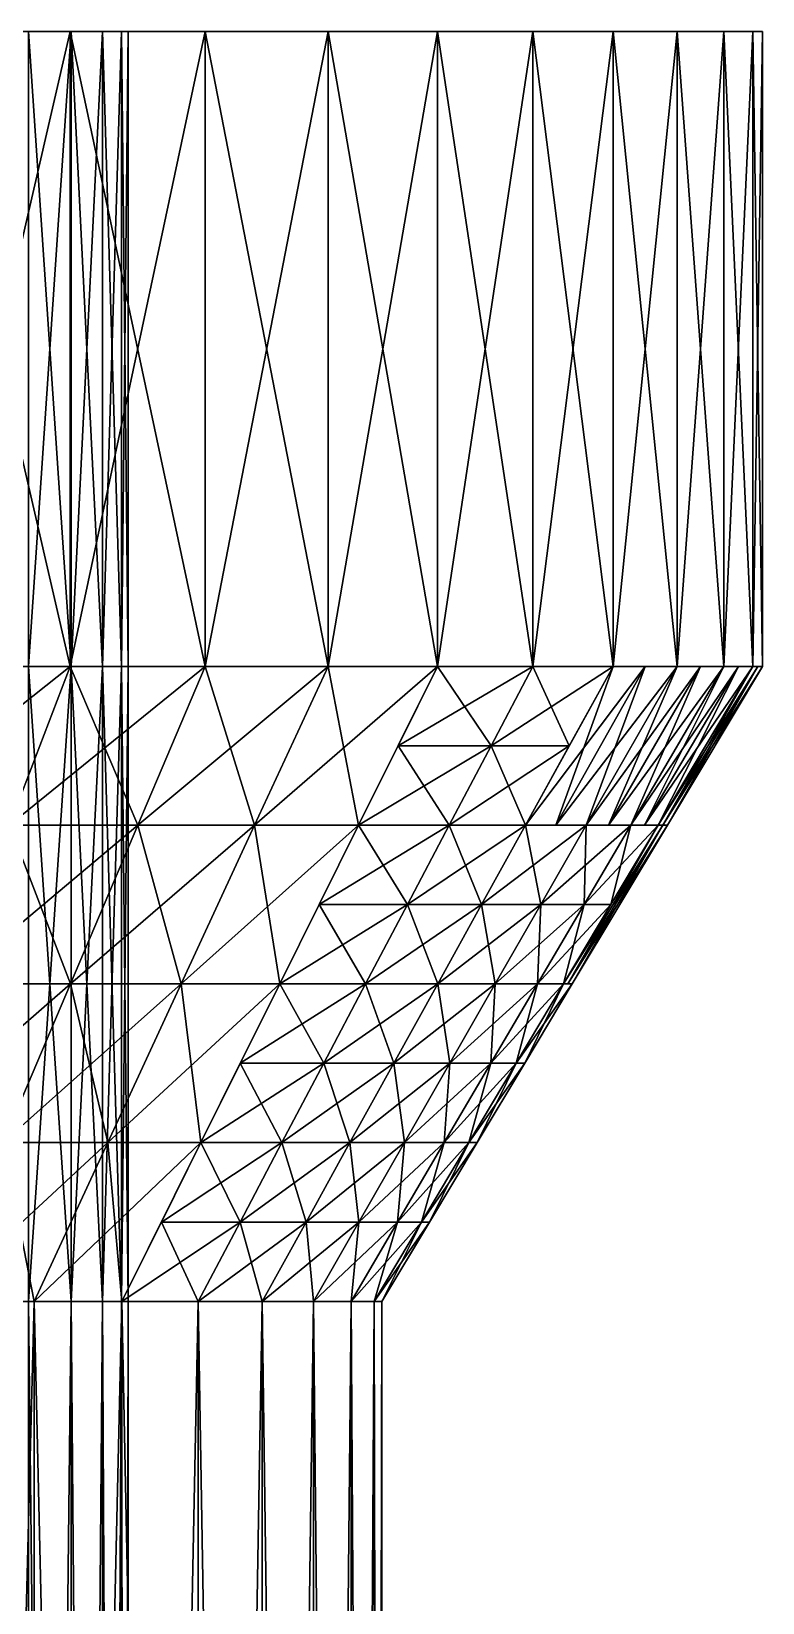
# Model space of a CAD drawing. Extents: x -4.8 to 8, y -8 to 8.
# Drawn here: x 2.956 to 4.8, y 4.041 to 8 of the extents above; entities that cross this region are included whole.
import ezdxf

# ---------------------------------------------------------------- set-up
doc = ezdxf.new("R2010")
doc.units = 0

msp = doc.modelspace()

# ---------------------------------------------------------------- linework, layer by layer
at = {"layer": 'PipeA_0_Conn0', "color": 1}
for points in [[(0, 7.9999, -3.2), (0.3272, 7.9999, -3.1834), (3.7038, 7.9999, -3.0532)], [(0.247, 7.9999, -4.7936), (0, 7.9999, -3.2), (3.7038, 7.9999, -3.0532)], [(0.247, 7.9999, -4.7936), (3.7038, 7.9999, -3.0532), (2.0809, 7.9999, -4.3265)], [(0.3272, 7.9999, -3.1834), (0.6449, 7.9999, -3.1349), (3.9801, 7.9999, -2.6836)], [(0.3272, 7.9999, -3.1834), (3.9801, 7.9999, -2.6836), (3.7038, 7.9999, -3.0532)], [(0.6449, 7.9999, -3.1349), (0.9515, 7.9999, -3.0561), (4.2205, 7.9999, -2.2879)], [(0.6449, 7.9999, -3.1349), (4.2205, 7.9999, -2.2879), (4.105, 7.9999, -2.4889)], [(0.6449, 7.9999, -3.1349), (4.105, 7.9999, -2.4889), (3.9801, 7.9999, -2.6836)], [(0.9515, 7.9999, -3.0561), (1.2455, 7.9999, -2.9485), (4.4227, 7.9999, -1.8683)], [(0.9515, 7.9999, -3.0561), (4.4227, 7.9999, -1.8683), (4.3265, 7.9999, -2.0809)], [(0.9515, 7.9999, -3.0561), (4.3265, 7.9999, -2.0809), (4.2205, 7.9999, -2.2879)], [(1.2455, 7.9999, -2.9485), (1.5253, 7.9999, -2.8137), (4.5841, 7.9999, -1.4273)], [(1.2455, 7.9999, -2.9485), (4.5841, 7.9999, -1.4273), (4.5086, 7.9999, -1.6503)], [(1.2455, 7.9999, -2.9485), (4.5086, 7.9999, -1.6503), (4.4227, 7.9999, -1.8683)], [(1.5253, 7.9999, -2.8137), (1.7891, 7.9999, -2.6534), (4.7023, 7.9999, -0.9673)], [(1.5253, 7.9999, -2.8137), (4.7023, 7.9999, -0.9673), (4.6488, 7.9999, -1.1996)], [(1.5253, 7.9999, -2.8137), (4.6488, 7.9999, -1.1996), (4.5841, 7.9999, -1.4273)], [(1.7891, 7.9999, -2.6534), (2.0354, 7.9999, -2.4692), (4.7751, 7.9999, -0.4908)], [(1.7891, 7.9999, -2.6534), (4.7751, 7.9999, -0.4908), (4.7446, 7.9999, -0.731)], [(1.7891, 7.9999, -2.6534), (4.7446, 7.9999, -0.731), (4.7023, 7.9999, -0.9673)], [(3.0561, 7.9999, 0.9515), (2.9485, 7.9999, 1.2455), (1.8683, 7.9999, 4.4227)], [(3.0561, 7.9999, 0.9515), (1.8683, 7.9999, 4.4227), (2.0809, 7.9999, 4.3265)], [(2.0354, 7.9999, -2.4692), (2.2627, 7.9999, -2.2627), (4.7999, 7.9999)], [(2.0354, 7.9999, -2.4692), (4.7999, 7.9999), (4.7936, 7.9999, -0.247)], [(2.0354, 7.9999, -2.4692), (4.7936, 7.9999, -0.247), (4.7751, 7.9999, -0.4908)], [(3.0561, 7.9999, 0.9515), (2.0809, 7.9999, 4.3265), (2.2879, 7.9999, 4.2205)], [(3.0532, 7.9999, -3.7038), (2.4889, 7.9999, -4.105), (2.0809, 7.9999, -4.3265)], [(3.7038, 7.9999, -3.0532), (3.0532, 7.9999, -3.7038), (2.0809, 7.9999, -4.3265)], [(2.2627, 7.9999, -2.2627), (2.4692, 7.9999, -2.0354), (4.7999, 7.9999)], [(3.1349, 7.9999, 0.6449), (3.0561, 7.9999, 0.9515), (2.2879, 7.9999, 4.2205)], [(3.1349, 7.9999, 0.6449), (2.2879, 7.9999, 4.2205), (2.4889, 7.9999, 4.105)], [(2.4692, 7.9999, -2.0354), (2.6534, 7.9999, -1.7891), (4.7999, 7.9999)], [(3.1349, 7.9999, 0.6449), (2.4889, 7.9999, 4.105), (2.6836, 7.9999, 3.9801)], [(3.0532, 7.9999, -3.7038), (2.6836, 7.9999, -3.9801), (2.4889, 7.9999, -4.105)], [(2.6534, 7.9999, -1.7891), (2.8137, 7.9999, -1.5253), (4.7999, 7.9999)], [(2.6836, 6.3999, -3.9801), (2.6836, 7.9999, -3.9801), (3.0532, 6.3999, -3.7038)], [(3.0532, 7.9999, -3.7038), (3.0532, 6.3999, -3.7038), (2.6836, 7.9999, -3.9801)], [(3.0532, 6.3999, 3.7038), (3.0532, 7.9999, 3.7038), (2.6836, 6.3999, 3.9801)], [(2.6836, 7.9999, 3.9801), (2.6836, 6.3999, 3.9801), (3.0532, 7.9999, 3.7038)], [(3.1834, 7.9999, 0.3272), (3.1349, 7.9999, 0.6449), (2.6836, 7.9999, 3.9801)], [(3.1834, 7.9999, 0.3272), (2.6836, 7.9999, 3.9801), (3.0532, 7.9999, 3.7038)], [(2.8137, 7.9999, -1.5253), (2.9485, 7.9999, -1.2455), (4.7999, 7.9999)], [(2.9485, 6.3999, 1.2455), (2.9485, 7.9999, 1.2455), (3.0561, 6.3999, 0.9515)], [(3.0561, 7.9999, 0.9515), (3.0561, 6.3999, 0.9515), (2.9485, 7.9999, 1.2455)], [(3.0561, 6.3999, -0.9515), (3.0561, 7.9999, -0.9515), (2.9485, 6.3999, -1.2455)], [(2.9485, 7.9999, -1.2455), (2.9485, 6.3999, -1.2455), (3.0561, 7.9999, -0.9515)], [(2.9485, 7.9999, -1.2455), (3.0561, 7.9999, -0.9515), (4.7999, 7.9999)], [(3.0532, 6.3999, -3.7038), (3.0532, 7.9999, -3.7038), (3.394, 6.3999, -3.394)], [(3.394, 7.9999, -3.394), (3.394, 6.3999, -3.394), (3.0532, 7.9999, -3.7038)], [(3.394, 6.3999, 3.394), (3.394, 7.9999, 3.394), (3.0532, 6.3999, 3.7038)], [(3.0532, 7.9999, 3.7038), (3.0532, 6.3999, 3.7038), (3.394, 7.9999, 3.394)], [(3.2, 7.9999), (3.1834, 7.9999, 0.3272), (3.0532, 7.9999, 3.7038)], [(3.0532, 7.9999, 3.7038), (3.394, 7.9999, 3.394), (3.7038, 7.9999, 3.0532)], [(4.7936, 7.9999, 0.247), (3.2, 7.9999), (3.0532, 7.9999, 3.7038)], [(3.0532, 7.9999, 3.7038), (3.7038, 7.9999, 3.0532), (4.3265, 7.9999, 2.0809)], [(4.7936, 7.9999, 0.247), (3.0532, 7.9999, 3.7038), (4.3265, 7.9999, 2.0809)], [(3.7038, 7.9999, -3.0532), (3.394, 7.9999, -3.394), (3.0532, 7.9999, -3.7038)], [(3.0561, 6.3999, 0.9515), (3.0561, 7.9999, 0.9515), (3.1349, 6.3999, 0.6449)], [(3.1349, 7.9999, 0.6449), (3.1349, 6.3999, 0.6449), (3.0561, 7.9999, 0.9515)], [(3.1349, 6.3999, -0.6449), (3.1349, 7.9999, -0.6449), (3.0561, 6.3999, -0.9515)], [(3.0561, 7.9999, -0.9515), (3.0561, 6.3999, -0.9515), (3.1349, 7.9999, -0.6449)], [(3.0561, 7.9999, -0.9515), (3.1349, 7.9999, -0.6449), (4.7999, 7.9999)], [(3.1349, 6.3999, 0.6449), (3.1349, 7.9999, 0.6449), (3.1834, 6.3999, 0.3272)], [(3.1834, 7.9999, 0.3272), (3.1834, 6.3999, 0.3272), (3.1349, 7.9999, 0.6449)], [(3.1834, 6.3999, -0.3272), (3.1834, 7.9999, -0.3272), (3.1349, 6.3999, -0.6449)], [(3.1349, 7.9999, -0.6449), (3.1349, 6.3999, -0.6449), (3.1834, 7.9999, -0.3272)], [(3.1349, 7.9999, -0.6449), (3.1834, 7.9999, -0.3272), (4.7999, 7.9999)], [(3.1834, 6.3999, 0.3272), (3.1834, 7.9999, 0.3272), (3.2, 6.3999)], [(3.2, 7.9999), (3.2, 6.3999), (3.1834, 7.9999, 0.3272)], [(3.2, 6.3999), (3.2, 7.9999), (3.1834, 6.3999, -0.3272)], [(3.1834, 7.9999, -0.3272), (3.1834, 6.3999, -0.3272), (3.2, 7.9999)], [(3.1834, 7.9999, -0.3272), (3.2, 7.9999), (4.7999, 7.9999)], [(4.7936, 7.9999, 0.247), (4.7999, 7.9999), (3.2, 7.9999)], [(3.394, 6.3999, -3.394), (3.394, 7.9999, -3.394), (3.7038, 6.3999, -3.0532)], [(3.7038, 7.9999, -3.0532), (3.7038, 6.3999, -3.0532), (3.394, 7.9999, -3.394)], [(3.7038, 6.3999, 3.0532), (3.7038, 7.9999, 3.0532), (3.394, 6.3999, 3.394)], [(3.394, 7.9999, 3.394), (3.394, 6.3999, 3.394), (3.7038, 7.9999, 3.0532)], [(3.7038, 6.3999, -3.0532), (3.7038, 7.9999, -3.0532), (3.9801, 6.3999, -2.6836)], [(3.9801, 7.9999, -2.6836), (3.9801, 6.3999, -2.6836), (3.7038, 7.9999, -3.0532)], [(3.9801, 6.3999, 2.6836), (3.9801, 7.9999, 2.6836), (3.7038, 6.3999, 3.0532)], [(3.7038, 7.9999, 3.0532), (3.7038, 6.3999, 3.0532), (3.9801, 7.9999, 2.6836)], [(3.7038, 7.9999, 3.0532), (3.9801, 7.9999, 2.6836), (4.105, 7.9999, 2.4889)], [(3.7038, 7.9999, 3.0532), (4.105, 7.9999, 2.4889), (4.3265, 7.9999, 2.0809)], [(3.9801, 6.3999, -2.6836), (3.9801, 7.9999, -2.6836), (4.2205, 6.3999, -2.2879)], [(4.2205, 7.9999, -2.2879), (4.2205, 6.3999, -2.2879), (3.9801, 7.9999, -2.6836)], [(4.2205, 6.3999, 2.2879), (4.2205, 7.9999, 2.2879), (3.9801, 6.3999, 2.6836)], [(3.9801, 7.9999, 2.6836), (3.9801, 6.3999, 2.6836), (4.2205, 7.9999, 2.2879)], [(4.105, 7.9999, 2.4889), (4.2205, 7.9999, 2.2879), (4.3265, 7.9999, 2.0809)], [(4.2205, 6.3999, -2.2879), (4.2205, 7.9999, -2.2879), (4.4227, 6.3999, -1.8683)], [(4.4227, 7.9999, -1.8683), (4.4227, 6.3999, -1.8683), (4.2205, 7.9999, -2.2879)], [(4.4227, 6.3999, 1.8683), (4.4227, 7.9999, 1.8683), (4.2205, 6.3999, 2.2879)], [(4.2205, 7.9999, 2.2879), (4.2205, 6.3999, 2.2879), (4.4227, 7.9999, 1.8683)], [(4.3265, 7.9999, 2.0809), (4.4227, 7.9999, 1.8683), (4.5086, 7.9999, 1.6503)], [(4.3265, 7.9999, 2.0809), (4.5086, 7.9999, 1.6503), (4.6488, 7.9999, 1.1996)], [(4.3265, 7.9999, 2.0809), (4.6488, 7.9999, 1.1996), (4.7936, 7.9999, 0.247)], [(4.4227, 6.3999, -1.8683), (4.4227, 7.9999, -1.8683), (4.5841, 6.3999, -1.4273)], [(4.5841, 7.9999, -1.4273), (4.5841, 6.3999, -1.4273), (4.4227, 7.9999, -1.8683)], [(4.5841, 6.3999, 1.4273), (4.5841, 7.9999, 1.4273), (4.4227, 6.3999, 1.8683)], [(4.4227, 7.9999, 1.8683), (4.4227, 6.3999, 1.8683), (4.5841, 7.9999, 1.4273)], [(4.5086, 7.9999, 1.6503), (4.5841, 7.9999, 1.4273), (4.6488, 7.9999, 1.1996)], [(4.5841, 6.3999, -1.4273), (4.5841, 7.9999, -1.4273), (4.7023, 6.3999, -0.9673)], [(4.7023, 7.9999, -0.9673), (4.7023, 6.3999, -0.9673), (4.5841, 7.9999, -1.4273)], [(4.7023, 6.3999, 0.9673), (4.7023, 7.9999, 0.9673), (4.5841, 6.3999, 1.4273)], [(4.5841, 7.9999, 1.4273), (4.5841, 6.3999, 1.4273), (4.7023, 7.9999, 0.9673)], [(4.6488, 7.9999, 1.1996), (4.7023, 7.9999, 0.9673), (4.7446, 7.9999, 0.731)], [(4.6488, 7.9999, 1.1996), (4.7446, 7.9999, 0.731), (4.7936, 7.9999, 0.247)], [(4.7023, 6.3999, -0.9673), (4.7023, 7.9999, -0.9673), (4.7751, 6.3999, -0.4908)], [(4.7751, 7.9999, -0.4908), (4.7751, 6.3999, -0.4908), (4.7023, 7.9999, -0.9673)], [(4.7751, 6.3999, 0.4908), (4.7751, 7.9999, 0.4908), (4.7023, 6.3999, 0.9673)], [(4.7023, 7.9999, 0.9673), (4.7023, 6.3999, 0.9673), (4.7751, 7.9999, 0.4908)], [(4.7446, 7.9999, 0.731), (4.7751, 7.9999, 0.4908), (4.7936, 7.9999, 0.247)], [(4.7751, 6.3999, -0.4908), (4.7751, 7.9999, -0.4908), (4.7999, 6.3999)], [(4.7999, 7.9999), (4.7999, 6.3999), (4.7751, 7.9999, -0.4908)], [(4.7999, 6.3999), (4.7999, 7.9999), (4.7751, 6.3999, 0.4908)], [(4.7751, 7.9999, 0.4908), (4.7751, 6.3999, 0.4908), (4.7999, 7.9999)], [(2.9005, 5.9999, 3.5186), (3.0532, 6.3999, 3.7038), (2.5495, 5.9999, 3.7811)], [(2.6836, 6.3999, 3.9801), (2.5495, 5.9999, 3.7811), (3.0532, 6.3999, 3.7038)], [(3.0532, 6.3999, -3.7038), (2.9005, 5.9999, -3.5186), (2.6836, 6.3999, -3.9801)], [(2.9005, 5.9999, -3.5186), (3.0532, 6.3999, -3.7038), (3.2243, 5.9999, -3.2243)], [(3.2243, 5.9999, 3.2243), (3.394, 6.3999, 3.394), (2.9005, 5.9999, 3.5186)], [(3.0532, 6.3999, 3.7038), (2.9005, 5.9999, 3.5186), (3.394, 6.3999, 3.394)], [(2.9484, 4.7999, 1.2455), (2.9485, 6.3999, 1.2455), (3.056, 4.7999, 0.9515)], [(3.056, 4.7999, -0.9515), (3.0561, 6.3999, -0.9515), (2.9484, 4.7999, -1.2455)], [(2.9485, 6.3999, -1.2455), (2.9484, 4.7999, -1.2455), (3.0561, 6.3999, -0.9515)], [(3.0561, 6.3999, 0.9515), (3.056, 4.7999, 0.9515), (2.9485, 6.3999, 1.2455)], [(3.394, 6.3999, -3.394), (3.2243, 5.9999, -3.2243), (3.0532, 6.3999, -3.7038)], [(3.056, 4.7999, 0.9515), (3.0561, 6.3999, 0.9515), (3.1349, 4.7999, 0.6449)], [(3.1349, 4.7999, -0.6449), (3.1349, 6.3999, -0.6449), (3.056, 4.7999, -0.9515)], [(3.0561, 6.3999, -0.9515), (3.056, 4.7999, -0.9515), (3.1349, 6.3999, -0.6449)], [(3.1349, 6.3999, 0.6449), (3.1349, 4.7999, 0.6449), (3.0561, 6.3999, 0.9515)], [(3.1349, 4.7999, 0.6449), (3.1349, 6.3999, 0.6449), (3.1834, 4.7999, 0.3272)], [(3.1834, 6.3999, 0.3272), (3.1834, 4.7999, 0.3272), (3.1349, 6.3999, 0.6449)], [(3.1834, 4.7999, -0.3272), (3.1834, 6.3999, -0.3272), (3.1349, 4.7999, -0.6449)], [(3.1349, 6.3999, -0.6449), (3.1349, 4.7999, -0.6449), (3.1834, 6.3999, -0.3272)], [(3.1834, 4.7999, 0.3272), (3.1834, 6.3999, 0.3272), (3.1999, 4.7999)], [(3.2, 6.3999), (3.1999, 4.7999), (3.1834, 6.3999, 0.3272)], [(3.1999, 4.7999), (3.2, 6.3999), (3.1834, 4.7999, -0.3272)], [(3.1834, 6.3999, -0.3272), (3.1834, 4.7999, -0.3272), (3.2, 6.3999)], [(3.2243, 5.9999, -3.2243), (3.394, 6.3999, -3.394), (3.5186, 5.9999, -2.9005)], [(3.5186, 5.9999, 2.9005), (3.7038, 6.3999, 3.0532), (3.2243, 5.9999, 3.2243)], [(3.394, 6.3999, 3.394), (3.2243, 5.9999, 3.2243), (3.7038, 6.3999, 3.0532)], [(3.7038, 6.3999, -3.0532), (3.5186, 5.9999, -2.9005), (3.394, 6.3999, -3.394)], [(3.5186, 5.9999, -2.9005), (3.7038, 6.3999, -3.0532), (3.7811, 5.9999, -2.5495)], [(3.7811, 5.9999, 2.5495), (3.9801, 6.3999, 2.6836), (3.5186, 5.9999, 2.9005)], [(3.7038, 6.3999, 3.0532), (3.5186, 5.9999, 2.9005), (3.9801, 6.3999, 2.6836)], [(3.9801, 6.3999, -2.6836), (3.7811, 5.9999, -2.5495), (3.7038, 6.3999, -3.0532)], [(3.8806, 6.1999, -2.6165), (3.9801, 6.3999, -2.6836), (4.115, 6.1999, -2.2307)], [(4.115, 6.1999, 2.2307), (4.2205, 6.3999, 2.2879), (3.8806, 6.1999, 2.6166)], [(3.9801, 6.3999, 2.6836), (3.8806, 6.1999, 2.6166), (4.2205, 6.3999, 2.2879)], [(4.2205, 6.3999, -2.2879), (4.115, 6.1999, -2.2307), (3.9801, 6.3999, -2.6836)], [(4.115, 6.1999, -2.2307), (4.2205, 6.3999, -2.2879), (4.3121, 6.1999, -1.8216)], [(4.3121, 6.1999, 1.8216), (4.4227, 6.3999, 1.8683), (4.115, 6.1999, 2.2307)], [(4.2205, 6.3999, 2.2879), (4.115, 6.1999, 2.2307), (4.4227, 6.3999, 1.8683)], [(4.2015, 5.9999, -1.7749), (4.4227, 6.3999, -1.8683), (4.2782, 5.9999, -1.5654)], [(4.2782, 5.9999, 1.5654), (4.5034, 6.3999, 1.6478), (4.2015, 5.9999, 1.7749)], [(4.4227, 6.3999, 1.8683), (4.2015, 5.9999, 1.7749), (4.5034, 6.3999, 1.6478)], [(4.4227, 6.3999, -1.8683), (4.3121, 6.1999, -1.8216), (4.2205, 6.3999, -2.2879)], [(4.5034, 6.3999, -1.6478), (4.2782, 5.9999, -1.5654), (4.4227, 6.3999, -1.8683)], [(4.2782, 5.9999, -1.5654), (4.5034, 6.3999, -1.6478), (4.3549, 5.9999, -1.356)], [(4.3549, 5.9999, 1.356), (4.5841, 6.3999, 1.4273), (4.2782, 5.9999, 1.5654)], [(4.5034, 6.3999, 1.6478), (4.2782, 5.9999, 1.5654), (4.5841, 6.3999, 1.4273)], [(4.5841, 6.3999, -1.4273), (4.3549, 5.9999, -1.356), (4.5034, 6.3999, -1.6478)], [(4.3549, 5.9999, -1.356), (4.5841, 6.3999, -1.4273), (4.411, 5.9999, -1.1375)], [(4.411, 5.9999, 1.1375), (4.6432, 6.3999, 1.1973), (4.3549, 5.9999, 1.356)], [(4.5841, 6.3999, 1.4273), (4.3549, 5.9999, 1.356), (4.6432, 6.3999, 1.1973)], [(4.6432, 6.3999, -1.1973), (4.411, 5.9999, -1.1375), (4.5841, 6.3999, -1.4273)], [(4.411, 5.9999, -1.1375), (4.6432, 6.3999, -1.1973), (4.4672, 5.9999, -0.919)], [(4.4672, 5.9999, 0.919), (4.7023, 6.3999, 0.9673), (4.411, 5.9999, 1.1375)], [(4.6432, 6.3999, 1.1973), (4.411, 5.9999, 1.1375), (4.7023, 6.3999, 0.9673)], [(4.7023, 6.3999, -0.9673), (4.4672, 5.9999, -0.919), (4.6432, 6.3999, -1.1973)], [(4.4672, 5.9999, -0.919), (4.7023, 6.3999, -0.9673), (4.5018, 5.9999, -0.6926)], [(4.5018, 5.9999, 0.6926), (4.7387, 6.3999, 0.729), (4.4672, 5.9999, 0.919)], [(4.7023, 6.3999, 0.9673), (4.4672, 5.9999, 0.919), (4.7387, 6.3999, 0.729)], [(4.7387, 6.3999, -0.729), (4.5018, 5.9999, -0.6926), (4.7023, 6.3999, -0.9673)], [(4.5018, 5.9999, -0.6926), (4.7387, 6.3999, -0.729), (4.5363, 5.9999, -0.4662)], [(4.5363, 5.9999, 0.4662), (4.7751, 6.3999, 0.4908), (4.5018, 5.9999, 0.6926)], [(4.7387, 6.3999, 0.729), (4.5018, 5.9999, 0.6926), (4.7751, 6.3999, 0.4908)], [(4.7751, 6.3999, -0.4908), (4.5363, 5.9999, -0.4662), (4.7387, 6.3999, -0.729)], [(4.5363, 5.9999, -0.4662), (4.7751, 6.3999, -0.4908), (4.5481, 5.9999, -0.2331)], [(4.5481, 5.9999, 0.2331), (4.7875, 6.3999, 0.2454), (4.5363, 5.9999, 0.4662)], [(4.7751, 6.3999, 0.4908), (4.5363, 5.9999, 0.4662), (4.7875, 6.3999, 0.2454)], [(4.7875, 6.3999, -0.2454), (4.5481, 5.9999, -0.2331), (4.7751, 6.3999, -0.4908)], [(4.5481, 5.9999, -0.2331), (4.7875, 6.3999, -0.2454), (4.5599, 5.9999)], [(4.5599, 5.9999), (4.7999, 6.3999), (4.5481, 5.9999, 0.2331)], [(4.7875, 6.3999, 0.2454), (4.5481, 5.9999, 0.2331), (4.7999, 6.3999)], [(4.7999, 6.3999), (4.5599, 5.9999), (4.7875, 6.3999, -0.2454)], [(3.7811, 5.9999, -2.5495), (3.8806, 6.1999, -2.6165), (4.0095, 5.9999, -2.1735)], [(4.0095, 5.9999, 2.1735), (4.115, 6.1999, 2.2307), (3.7811, 5.9999, 2.5495)], [(3.8806, 6.1999, 2.6166), (3.7811, 5.9999, 2.5495), (4.115, 6.1999, 2.2307)], [(4.115, 6.1999, -2.2307), (4.0095, 5.9999, -2.1735), (3.8806, 6.1999, -2.6165)], [(4.0095, 5.9999, -2.1735), (4.115, 6.1999, -2.2307), (4.2015, 5.9999, -1.7749)], [(4.2015, 5.9999, 1.7749), (4.3121, 6.1999, 1.8216), (4.0095, 5.9999, 2.1735)], [(4.115, 6.1999, 2.2307), (4.0095, 5.9999, 2.1735), (4.3121, 6.1999, 1.8216)], [(4.3121, 6.1999, -1.8216), (4.2015, 5.9999, -1.7749), (4.115, 6.1999, -2.2307)], [(2.7478, 5.5999, -3.3334), (2.9005, 5.9999, -3.5186), (3.0546, 5.5999, -3.0546)], [(3.0546, 5.5999, 3.0546), (3.2243, 5.9999, 3.2243), (2.7478, 5.5999, 3.3334)], [(2.9005, 5.9999, 3.5186), (2.7478, 5.5999, 3.3334), (3.2243, 5.9999, 3.2243)], [(3.2243, 5.9999, -3.2243), (3.0546, 5.5999, -3.0546), (2.9005, 5.9999, -3.5186)], [(3.0546, 5.5999, -3.0546), (3.2243, 5.9999, -3.2243), (3.3334, 5.5999, -2.7478)], [(3.3334, 5.5999, 2.7478), (3.5186, 5.9999, 2.9005), (3.0546, 5.5999, 3.0546)], [(3.2243, 5.9999, 3.2243), (3.0546, 5.5999, 3.0546), (3.5186, 5.9999, 2.9005)], [(3.5186, 5.9999, -2.9005), (3.3334, 5.5999, -2.7478), (3.2243, 5.9999, -3.2243)], [(3.3334, 5.5999, -2.7478), (3.5186, 5.9999, -2.9005), (3.5821, 5.5999, -2.4153)], [(3.5821, 5.5999, 2.4153), (3.7811, 5.9999, 2.5495), (3.3334, 5.5999, 2.7478)], [(3.5186, 5.9999, 2.9005), (3.3334, 5.5999, 2.7478), (3.7811, 5.9999, 2.5495)], [(3.7811, 5.9999, -2.5495), (3.5821, 5.5999, -2.4153), (3.5186, 5.9999, -2.9005)], [(3.6816, 5.7999, -2.4824), (3.7811, 5.9999, -2.5495), (3.904, 5.7999, -2.1163)], [(3.904, 5.7999, 2.1163), (4.0095, 5.9999, 2.1735), (3.6816, 5.7999, 2.4824)], [(3.7811, 5.9999, 2.5495), (3.6816, 5.7999, 2.4824), (4.0095, 5.9999, 2.1735)], [(4.0095, 5.9999, -2.1735), (3.904, 5.7999, -2.1163), (3.7811, 5.9999, -2.5495)], [(3.904, 5.7999, -2.1163), (4.0095, 5.9999, -2.1735), (4.0909, 5.7999, -1.7282)], [(4.0909, 5.7999, 1.7282), (4.2015, 5.9999, 1.7749), (3.904, 5.7999, 2.1163)], [(4.0095, 5.9999, 2.1735), (3.904, 5.7999, 2.1163), (4.2015, 5.9999, 1.7749)], [(4.2015, 5.9999, -1.7749), (4.0909, 5.7999, -1.7282), (4.0095, 5.9999, -2.1735)], [(4.0909, 5.7999, -1.7282), (4.2015, 5.9999, -1.7749), (4.2402, 5.7999, -1.3203)], [(4.2402, 5.7999, 1.3203), (4.3549, 5.9999, 1.356), (4.0909, 5.7999, 1.7282)], [(4.2015, 5.9999, 1.7749), (4.0909, 5.7999, 1.7282), (4.3549, 5.9999, 1.356)], [(4.3549, 5.9999, -1.356), (4.2402, 5.7999, -1.3203), (4.2015, 5.9999, -1.7749)], [(4.2402, 5.7999, -1.3203), (4.3549, 5.9999, -1.356), (4.3497, 5.7999, -0.8948)], [(4.3497, 5.7999, 0.8948), (4.4672, 5.9999, 0.919), (4.2402, 5.7999, 1.3203)], [(4.3549, 5.9999, 1.356), (4.2402, 5.7999, 1.3203), (4.4672, 5.9999, 0.919)], [(4.2976, 5.5999, -0.4417), (4.5363, 5.9999, -0.4662), (4.3087, 5.5999, -0.2208)], [(4.3087, 5.5999, 0.2208), (4.5481, 5.9999, 0.2331), (4.2976, 5.5999, 0.4417)], [(4.5363, 5.9999, 0.4662), (4.2976, 5.5999, 0.4417), (4.5481, 5.9999, 0.2331)], [(4.5481, 5.9999, -0.2331), (4.3087, 5.5999, -0.2208), (4.5363, 5.9999, -0.4662)], [(4.3087, 5.5999, -0.2208), (4.5481, 5.9999, -0.2331), (4.3199, 5.5999)], [(4.3199, 5.5999), (4.5599, 5.9999), (4.3087, 5.5999, 0.2208)], [(4.5481, 5.9999, 0.2331), (4.3087, 5.5999, 0.2208), (4.5599, 5.9999)], [(4.5599, 5.9999), (4.3199, 5.5999), (4.5481, 5.9999, -0.2331)], [(4.4672, 5.9999, -0.919), (4.3497, 5.7999, -0.8948), (4.3549, 5.9999, -1.356)], [(4.3497, 5.7999, -0.8948), (4.4672, 5.9999, -0.919), (4.4169, 5.7999, -0.4539)], [(4.4169, 5.7999, 0.454), (4.5363, 5.9999, 0.4662), (4.3497, 5.7999, 0.8948)], [(4.4672, 5.9999, 0.919), (4.3497, 5.7999, 0.8948), (4.5363, 5.9999, 0.4662)], [(4.5363, 5.9999, -0.4662), (4.4169, 5.7999, -0.4539), (4.4672, 5.9999, -0.919)], [(3.5821, 5.5999, -2.4153), (3.6816, 5.7999, -2.4824), (3.7985, 5.5999, -2.0591)], [(3.7985, 5.5999, 2.0591), (3.904, 5.7999, 2.1163), (3.5821, 5.5999, 2.4153)], [(3.6816, 5.7999, 2.4824), (3.5821, 5.5999, 2.4153), (3.904, 5.7999, 2.1163)], [(3.904, 5.7999, -2.1163), (3.7985, 5.5999, -2.0591), (3.6816, 5.7999, -2.4824)], [(3.7985, 5.5999, -2.0591), (3.904, 5.7999, -2.1163), (3.9804, 5.5999, -1.6815)], [(3.9804, 5.5999, 1.6815), (4.0909, 5.7999, 1.7282), (3.7985, 5.5999, 2.0591)], [(3.904, 5.7999, 2.1163), (3.7985, 5.5999, 2.0591), (4.0909, 5.7999, 1.7282)], [(4.0909, 5.7999, -1.7282), (3.9804, 5.5999, -1.6815), (3.904, 5.7999, -2.1163)], [(3.9804, 5.5999, -1.6815), (4.0909, 5.7999, -1.7282), (4.1256, 5.5999, -1.2846)], [(4.1256, 5.5999, 1.2846), (4.2402, 5.7999, 1.3203), (3.9804, 5.5999, 1.6815)], [(4.0909, 5.7999, 1.7282), (3.9804, 5.5999, 1.6815), (4.2402, 5.7999, 1.3203)], [(4.2402, 5.7999, -1.3203), (4.1256, 5.5999, -1.2846), (4.0909, 5.7999, -1.7282)], [(4.1256, 5.5999, -1.2846), (4.2402, 5.7999, -1.3203), (4.2321, 5.5999, -0.8706)], [(4.2321, 5.5999, 0.8706), (4.3497, 5.7999, 0.8948), (4.1256, 5.5999, 1.2846)], [(4.2402, 5.7999, 1.3203), (4.1256, 5.5999, 1.2846), (4.3497, 5.7999, 0.8948)], [(4.3497, 5.7999, -0.8948), (4.2321, 5.5999, -0.8706), (4.2402, 5.7999, -1.3203)], [(4.2321, 5.5999, -0.8706), (4.3497, 5.7999, -0.8948), (4.2976, 5.5999, -0.4417)], [(4.2976, 5.5999, 0.4417), (4.4169, 5.7999, 0.454), (4.2321, 5.5999, 0.8706)], [(4.3497, 5.7999, 0.8948), (4.2321, 5.5999, 0.8706), (4.4169, 5.7999, 0.454)], [(4.4169, 5.7999, -0.4539), (4.2976, 5.5999, -0.4417), (4.3497, 5.7999, -0.8948)], [(2.8849, 5.1999, 2.8849), (3.0546, 5.5999, 3.0546), (2.5952, 5.1999, 3.1482)], [(2.7478, 5.5999, 3.3334), (2.5952, 5.1999, 3.1482), (3.0546, 5.5999, 3.0546)], [(3.0546, 5.5999, -3.0546), (2.8849, 5.1999, -2.8849), (2.7478, 5.5999, -3.3334)], [(2.8849, 5.1999, -2.8849), (3.0546, 5.5999, -3.0546), (3.1482, 5.1999, -2.5952)], [(3.1482, 5.1999, 2.5952), (3.3334, 5.5999, 2.7478), (2.8849, 5.1999, 2.8849)], [(3.0546, 5.5999, 3.0546), (2.8849, 5.1999, 2.8849), (3.3334, 5.5999, 2.7478)], [(3.3334, 5.5999, -2.7478), (3.1482, 5.1999, -2.5952), (3.0546, 5.5999, -3.0546)], [(3.1482, 5.1999, -2.5952), (3.3334, 5.5999, -2.7478), (3.3831, 5.1999, -2.2811)], [(3.3831, 5.1999, 2.2811), (3.5821, 5.5999, 2.4153), (3.1482, 5.1999, 2.5952)], [(3.3334, 5.5999, 2.7478), (3.1482, 5.1999, 2.5952), (3.5821, 5.5999, 2.4153)], [(3.5821, 5.5999, -2.4153), (3.3831, 5.1999, -2.2811), (3.3334, 5.5999, -2.7478)], [(3.4826, 5.3999, -2.3482), (3.5821, 5.5999, -2.4153), (3.6929, 5.3999, -2.0019)], [(3.6929, 5.3999, 2.0019), (3.7985, 5.5999, 2.0591), (3.4826, 5.3999, 2.3482)], [(3.5821, 5.5999, 2.4153), (3.4826, 5.3999, 2.3482), (3.7985, 5.5999, 2.0591)], [(3.7985, 5.5999, -2.0591), (3.6929, 5.3999, -2.0019), (3.5821, 5.5999, -2.4153)], [(3.6929, 5.3999, -2.0019), (3.7985, 5.5999, -2.0591), (3.8698, 5.3999, -1.6348)], [(3.8698, 5.3999, 1.6348), (3.9804, 5.5999, 1.6815), (3.6929, 5.3999, 2.0019)], [(3.7985, 5.5999, 2.0591), (3.6929, 5.3999, 2.0019), (3.9804, 5.5999, 1.6815)], [(3.9804, 5.5999, -1.6815), (3.8698, 5.3999, -1.6348), (3.7985, 5.5999, -2.0591)], [(3.8698, 5.3999, -1.6348), (3.9804, 5.5999, -1.6815), (4.011, 5.3999, -1.2489)], [(4.011, 5.3999, 1.2489), (4.1256, 5.5999, 1.2846), (3.8698, 5.3999, 1.6348)], [(3.9804, 5.5999, 1.6815), (3.8698, 5.3999, 1.6348), (4.1256, 5.5999, 1.2846)], [(4.1256, 5.5999, -1.2846), (4.011, 5.3999, -1.2489), (3.9804, 5.5999, -1.6815)], [(4.011, 5.3999, -1.2489), (4.1256, 5.5999, -1.2846), (4.1145, 5.3999, -0.8464)], [(4.1145, 5.3999, 0.8464), (4.2321, 5.5999, 0.8706), (4.011, 5.3999, 1.2489)], [(4.1256, 5.5999, 1.2846), (4.011, 5.3999, 1.2489), (4.2321, 5.5999, 0.8706)], [(4.2321, 5.5999, -0.8706), (4.1145, 5.3999, -0.8464), (4.1256, 5.5999, -1.2846)], [(4.1145, 5.3999, -0.8464), (4.2321, 5.5999, -0.8706), (4.1782, 5.3999, -0.4294)], [(4.1782, 5.3999, 0.4294), (4.2976, 5.5999, 0.4417), (4.1145, 5.3999, 0.8464)], [(4.2321, 5.5999, 0.8706), (4.1145, 5.3999, 0.8464), (4.2976, 5.5999, 0.4417)], [(4.2976, 5.5999, -0.4417), (4.1782, 5.3999, -0.4294), (4.2321, 5.5999, -0.8706)], [(4.1782, 5.3999, -0.4294), (4.2976, 5.5999, -0.4417), (4.1999, 5.3999)], [(4.1999, 5.3999), (4.3199, 5.5999), (4.1782, 5.3999, 0.4294)], [(4.2976, 5.5999, 0.4417), (4.1782, 5.3999, 0.4294), (4.3199, 5.5999)], [(4.3199, 5.5999), (4.1999, 5.3999), (4.2976, 5.5999, -0.4417)], [(3.3831, 5.1999, -2.2811), (3.4826, 5.3999, -2.3482), (3.5874, 5.1999, -1.9447)], [(3.5874, 5.1999, 1.9447), (3.6929, 5.3999, 2.0019), (3.3831, 5.1999, 2.2811)], [(3.4826, 5.3999, 2.3482), (3.3831, 5.1999, 2.2811), (3.6929, 5.3999, 2.0019)], [(3.6929, 5.3999, -2.0019), (3.5874, 5.1999, -1.9447), (3.4826, 5.3999, -2.3482)], [(3.5874, 5.1999, -1.9447), (3.6929, 5.3999, -2.0019), (3.7592, 5.1999, -1.5881)], [(3.7592, 5.1999, 1.5881), (3.8698, 5.3999, 1.6348), (3.5874, 5.1999, 1.9447)], [(3.6929, 5.3999, 2.0019), (3.5874, 5.1999, 1.9447), (3.8698, 5.3999, 1.6348)], [(3.8698, 5.3999, -1.6348), (3.7592, 5.1999, -1.5881), (3.6929, 5.3999, -2.0019)], [(3.7592, 5.1999, -1.5881), (3.8698, 5.3999, -1.6348), (3.8964, 5.1999, -1.2132)], [(3.8964, 5.1999, 1.2132), (4.011, 5.3999, 1.2489), (3.7592, 5.1999, 1.5881)], [(3.8698, 5.3999, 1.6348), (3.7592, 5.1999, 1.5881), (4.011, 5.3999, 1.2489)], [(4.011, 5.3999, -1.2489), (3.8964, 5.1999, -1.2132), (3.8698, 5.3999, -1.6348)], [(3.8964, 5.1999, -1.2132), (4.011, 5.3999, -1.2489), (3.997, 5.1999, -0.8222)], [(3.997, 5.1999, 0.8222), (4.1145, 5.3999, 0.8464), (3.8964, 5.1999, 1.2132)], [(4.011, 5.3999, 1.2489), (3.8964, 5.1999, 1.2132), (4.1145, 5.3999, 0.8464)], [(4.1145, 5.3999, -0.8464), (3.997, 5.1999, -0.8222), (4.011, 5.3999, -1.2489)], [(3.997, 5.1999, -0.8222), (4.1145, 5.3999, -0.8464), (4.0588, 5.1999, -0.4171)], [(4.0588, 5.1999, 0.4171), (4.1782, 5.3999, 0.4294), (3.997, 5.1999, 0.8222)], [(4.1145, 5.3999, 0.8464), (3.997, 5.1999, 0.8222), (4.1782, 5.3999, 0.4294)], [(4.1782, 5.3999, -0.4294), (4.0588, 5.1999, -0.4171), (4.1145, 5.3999, -0.8464)], [(4.0588, 5.1999, -0.4171), (4.1782, 5.3999, -0.4294), (4.0798, 5.1999)], [(4.0798, 5.1999), (4.1999, 5.3999), (4.0588, 5.1999, 0.4171)], [(4.1782, 5.3999, 0.4294), (4.0588, 5.1999, 0.4171), (4.1999, 5.3999)], [(4.1999, 5.3999), (4.0798, 5.1999), (4.1782, 5.3999, -0.4294)], [(2.7152, 4.7999, -2.7152), (2.8849, 5.1999, -2.8849), (2.963, 4.7999, -2.4425)], [(2.963, 4.7999, 2.4425), (3.1482, 5.1999, 2.5952), (2.7152, 4.7999, 2.7152)], [(2.8849, 5.1999, 2.8849), (2.7152, 4.7999, 2.7152), (3.1482, 5.1999, 2.5952)], [(3.1482, 5.1999, -2.5952), (2.963, 4.7999, -2.4425), (2.8849, 5.1999, -2.8849)], [(2.963, 4.7999, -2.4425), (3.1482, 5.1999, -2.5952), (3.1841, 4.7999, -2.1469)], [(3.1841, 4.7999, 2.1469), (3.3831, 5.1999, 2.2811), (2.963, 4.7999, 2.4425)], [(3.1482, 5.1999, 2.5952), (2.963, 4.7999, 2.4425), (3.3831, 5.1999, 2.2811)], [(3.3831, 5.1999, -2.2811), (3.1841, 4.7999, -2.1469), (3.1482, 5.1999, -2.5952)], [(3.2836, 4.9999, -2.214), (3.3831, 5.1999, -2.2811), (3.4819, 4.9999, -1.8875)], [(3.4819, 4.9999, 1.8875), (3.5874, 5.1999, 1.9447), (3.2836, 4.9999, 2.214)], [(3.3831, 5.1999, 2.2811), (3.2836, 4.9999, 2.214), (3.5874, 5.1999, 1.9447)], [(3.5874, 5.1999, -1.9447), (3.4819, 4.9999, -1.8875), (3.3831, 5.1999, -2.2811)], [(3.4819, 4.9999, -1.8875), (3.5874, 5.1999, -1.9447), (3.6487, 4.9999, -1.5413)], [(3.6487, 4.9999, 1.5414), (3.7592, 5.1999, 1.5881), (3.4819, 4.9999, 1.8875)], [(3.5874, 5.1999, 1.9447), (3.4819, 4.9999, 1.8875), (3.7592, 5.1999, 1.5881)], [(3.7592, 5.1999, -1.5881), (3.6487, 4.9999, -1.5413), (3.5874, 5.1999, -1.9447)], [(3.6487, 4.9999, -1.5413), (3.7592, 5.1999, -1.5881), (3.7818, 4.9999, -1.1775)], [(3.7818, 4.9999, 1.1775), (3.8964, 5.1999, 1.2132), (3.6487, 4.9999, 1.5414)], [(3.7592, 5.1999, 1.5881), (3.6487, 4.9999, 1.5414), (3.8964, 5.1999, 1.2132)], [(3.8964, 5.1999, -1.2132), (3.7818, 4.9999, -1.1775), (3.7592, 5.1999, -1.5881)], [(3.7818, 4.9999, -1.1775), (3.8964, 5.1999, -1.2132), (3.8794, 4.9999, -0.798)], [(3.8794, 4.9999, 0.7981), (3.997, 5.1999, 0.8222), (3.7818, 4.9999, 1.1775)], [(3.8964, 5.1999, 1.2132), (3.7818, 4.9999, 1.1775), (3.997, 5.1999, 0.8222)], [(3.997, 5.1999, -0.8222), (3.8794, 4.9999, -0.798), (3.8964, 5.1999, -1.2132)], [(3.8794, 4.9999, -0.798), (3.997, 5.1999, -0.8222), (3.9394, 4.9999, -0.4049)], [(3.9394, 4.9999, 0.4049), (4.0588, 5.1999, 0.4171), (3.8794, 4.9999, 0.7981)], [(3.997, 5.1999, 0.8222), (3.8794, 4.9999, 0.7981), (4.0588, 5.1999, 0.4171)], [(4.0588, 5.1999, -0.4171), (3.9394, 4.9999, -0.4049), (3.997, 5.1999, -0.8222)], [(3.9394, 4.9999, -0.4049), (4.0588, 5.1999, -0.4171), (3.9598, 4.9999)], [(3.9598, 4.9999), (4.0798, 5.1999), (3.9394, 4.9999, 0.4049)], [(4.0588, 5.1999, 0.4171), (3.9394, 4.9999, 0.4049), (4.0798, 5.1999)], [(4.0798, 5.1999), (3.9598, 4.9999), (4.0588, 5.1999, -0.4171)], [(3.1841, 4.7999, -2.1469), (3.2836, 4.9999, -2.214), (3.3764, 4.7999, -1.8303)], [(3.3764, 4.7999, 1.8303), (3.4819, 4.9999, 1.8875), (3.1841, 4.7999, 2.1469)], [(3.2836, 4.9999, 2.214), (3.1841, 4.7999, 2.1469), (3.4819, 4.9999, 1.8875)], [(3.4819, 4.9999, -1.8875), (3.3764, 4.7999, -1.8303), (3.2836, 4.9999, -2.214)], [(3.3764, 4.7999, -1.8303), (3.4819, 4.9999, -1.8875), (3.5381, 4.7999, -1.4946)], [(3.5381, 4.7999, 1.4947), (3.6487, 4.9999, 1.5414), (3.3764, 4.7999, 1.8303)], [(3.4819, 4.9999, 1.8875), (3.3764, 4.7999, 1.8303), (3.6487, 4.9999, 1.5414)], [(3.6487, 4.9999, -1.5413), (3.5381, 4.7999, -1.4946), (3.4819, 4.9999, -1.8875)], [(3.5381, 4.7999, -1.4946), (3.6487, 4.9999, -1.5413), (3.6672, 4.7999, -1.1418)], [(3.6672, 4.7999, 1.1419), (3.7818, 4.9999, 1.1775), (3.5381, 4.7999, 1.4947)], [(3.6487, 4.9999, 1.5414), (3.5381, 4.7999, 1.4947), (3.7818, 4.9999, 1.1775)], [(3.7818, 4.9999, -1.1775), (3.6672, 4.7999, -1.1418), (3.6487, 4.9999, -1.5413)], [(3.6672, 4.7999, -1.1418), (3.7818, 4.9999, -1.1775), (3.7618, 4.7999, -0.7739)], [(3.7618, 4.7999, 0.7739), (3.8794, 4.9999, 0.7981), (3.6672, 4.7999, 1.1419)], [(3.7818, 4.9999, 1.1775), (3.6672, 4.7999, 1.1419), (3.8794, 4.9999, 0.7981)], [(3.8794, 4.9999, -0.798), (3.7618, 4.7999, -0.7739), (3.7818, 4.9999, -1.1775)], [(3.7618, 4.7999, -0.7739), (3.8794, 4.9999, -0.798), (3.82, 4.7999, -0.3926)], [(3.82, 4.7999, 0.3926), (3.9394, 4.9999, 0.4049), (3.7618, 4.7999, 0.7739)], [(3.8794, 4.9999, 0.7981), (3.7618, 4.7999, 0.7739), (3.9394, 4.9999, 0.4049)], [(3.9394, 4.9999, -0.4049), (3.82, 4.7999, -0.3926), (3.8794, 4.9999, -0.798)], [(3.82, 4.7999, -0.3926), (3.9394, 4.9999, -0.4049), (3.8398, 4.7999)], [(3.8398, 4.7999), (3.9598, 4.9999), (3.82, 4.7999, 0.3926)], [(3.9394, 4.9999, 0.4049), (3.82, 4.7999, 0.3926), (3.9598, 4.9999)], [(3.9598, 4.9999), (3.8398, 4.7999), (3.9394, 4.9999, -0.4049)], [(2.7152, -4.7999, -2.7152), (2.7152, 4.7999, -2.7152), (2.963, -4.7999, -2.4425)], [(2.963, 4.7999, -2.4425), (2.963, -4.7999, -2.4425), (2.7152, 4.7999, -2.7152)], [(2.963, -4.7999, 2.4425), (2.963, 4.7999, 2.4425), (2.7152, -4.7999, 2.7152)], [(2.7152, 4.7999, 2.7152), (2.7152, -4.7999, 2.7152), (2.963, 4.7999, 2.4425)], [(2.9484, -4.7999, 1.2455), (2.9484, 4.7999, 1.2455), (3.056, -4.7999, 0.9515)], [(3.056, 4.7999, 0.9515), (3.056, -4.7999, 0.9515), (2.9484, 4.7999, 1.2455)], [(3.056, -4.7999, -0.9515), (3.056, 4.7999, -0.9515), (2.9484, -4.7999, -1.2455)], [(2.9484, 4.7999, -1.2455), (2.9484, -4.7999, -1.2455), (3.056, 4.7999, -0.9515)], [(2.963, -4.7999, -2.4425), (2.963, 4.7999, -2.4425), (3.1841, -4.7999, -2.1469)], [(3.1841, 4.7999, -2.1469), (3.1841, -4.7999, -2.1469), (2.963, 4.7999, -2.4425)], [(3.1841, -4.7999, 2.1469), (3.1841, 4.7999, 2.1469), (2.963, -4.7999, 2.4425)], [(2.963, 4.7999, 2.4425), (2.963, -4.7999, 2.4425), (3.1841, 4.7999, 2.1469)], [(3.056, -4.7999, 0.9515), (3.056, 4.7999, 0.9515), (3.1349, -4.7999, 0.6449)], [(3.1349, 4.7999, 0.6449), (3.1349, -4.7999, 0.6449), (3.056, 4.7999, 0.9515)], [(3.1349, -4.7999, -0.6449), (3.1349, 4.7999, -0.6449), (3.056, -4.7999, -0.9515)], [(3.056, 4.7999, -0.9515), (3.056, -4.7999, -0.9515), (3.1349, 4.7999, -0.6449)], [(3.1349, -4.7999, 0.6449), (3.1349, 4.7999, 0.6449), (3.1834, -4.7999, 0.3272)], [(3.1834, 4.7999, 0.3272), (3.1834, -4.7999, 0.3272), (3.1349, 4.7999, 0.6449)], [(3.1834, -4.7999, -0.3272), (3.1834, 4.7999, -0.3272), (3.1349, -4.7999, -0.6449)], [(3.1349, 4.7999, -0.6449), (3.1349, -4.7999, -0.6449), (3.1834, 4.7999, -0.3272)], [(3.1834, -4.7999, 0.3272), (3.1834, 4.7999, 0.3272), (3.1999, -4.7999)], [(3.1999, 4.7999), (3.1999, -4.7999), (3.1834, 4.7999, 0.3272)], [(3.1999, -4.7999), (3.1999, 4.7999), (3.1834, -4.7999, -0.3272)], [(3.1834, 4.7999, -0.3272), (3.1834, -4.7999, -0.3272), (3.1999, 4.7999)], [(3.1841, -4.7999, -2.1469), (3.1841, 4.7999, -2.1469), (3.3764, -4.7999, -1.8303)], [(3.3764, 4.7999, -1.8303), (3.3764, -4.7999, -1.8303), (3.1841, 4.7999, -2.1469)], [(3.3764, -4.7999, 1.8303), (3.3764, 4.7999, 1.8303), (3.1841, -4.7999, 2.1469)], [(3.1841, 4.7999, 2.1469), (3.1841, -4.7999, 2.1469), (3.3764, 4.7999, 1.8303)], [(3.3764, -4.7999, -1.8303), (3.3764, 4.7999, -1.8303), (3.5381, -4.7999, -1.4946)], [(3.5381, 4.7999, -1.4946), (3.5381, -4.7999, -1.4946), (3.3764, 4.7999, -1.8303)], [(3.5381, -4.7999, 1.4947), (3.5381, 4.7999, 1.4947), (3.3764, -4.7999, 1.8303)], [(3.3764, 4.7999, 1.8303), (3.3764, -4.7999, 1.8303), (3.5381, 4.7999, 1.4947)], [(3.5381, -4.7999, -1.4946), (3.5381, 4.7999, -1.4946), (3.6672, -4.7999, -1.1418)], [(3.6672, 4.7999, -1.1418), (3.6672, -4.7999, -1.1418), (3.5381, 4.7999, -1.4946)], [(3.6672, -4.7999, 1.1419), (3.6672, 4.7999, 1.1419), (3.5381, -4.7999, 1.4947)], [(3.5381, 4.7999, 1.4947), (3.5381, -4.7999, 1.4947), (3.6672, 4.7999, 1.1419)], [(3.6672, -4.7999, -1.1418), (3.6672, 4.7999, -1.1418), (3.7618, -4.7999, -0.7739)], [(3.7618, 4.7999, -0.7739), (3.7618, -4.7999, -0.7739), (3.6672, 4.7999, -1.1418)], [(3.7618, -4.7999, 0.7739), (3.7618, 4.7999, 0.7739), (3.6672, -4.7999, 1.1419)], [(3.6672, 4.7999, 1.1419), (3.6672, -4.7999, 1.1419), (3.7618, 4.7999, 0.7739)], [(3.7618, -4.7999, -0.7739), (3.7618, 4.7999, -0.7739), (3.82, -4.7999, -0.3926)], [(3.82, 4.7999, -0.3926), (3.82, -4.7999, -0.3926), (3.7618, 4.7999, -0.7739)], [(3.82, -4.7999, 0.3926), (3.82, 4.7999, 0.3926), (3.7618, -4.7999, 0.7739)], [(3.7618, 4.7999, 0.7739), (3.7618, -4.7999, 0.7739), (3.82, 4.7999, 0.3926)], [(3.82, -4.7999, -0.3926), (3.82, 4.7999, -0.3926), (3.8398, -4.7999)], [(3.8398, 4.7999), (3.8398, -4.7999), (3.82, 4.7999, -0.3926)], [(3.8398, -4.7999), (3.8398, 4.7999), (3.82, -4.7999, 0.3926)], [(3.82, 4.7999, 0.3926), (3.82, -4.7999, 0.3926), (3.8398, 4.7999)]]:
    msp.add_3dface(points, dxfattribs=at)

doc.saveas('drawing.dxf')
